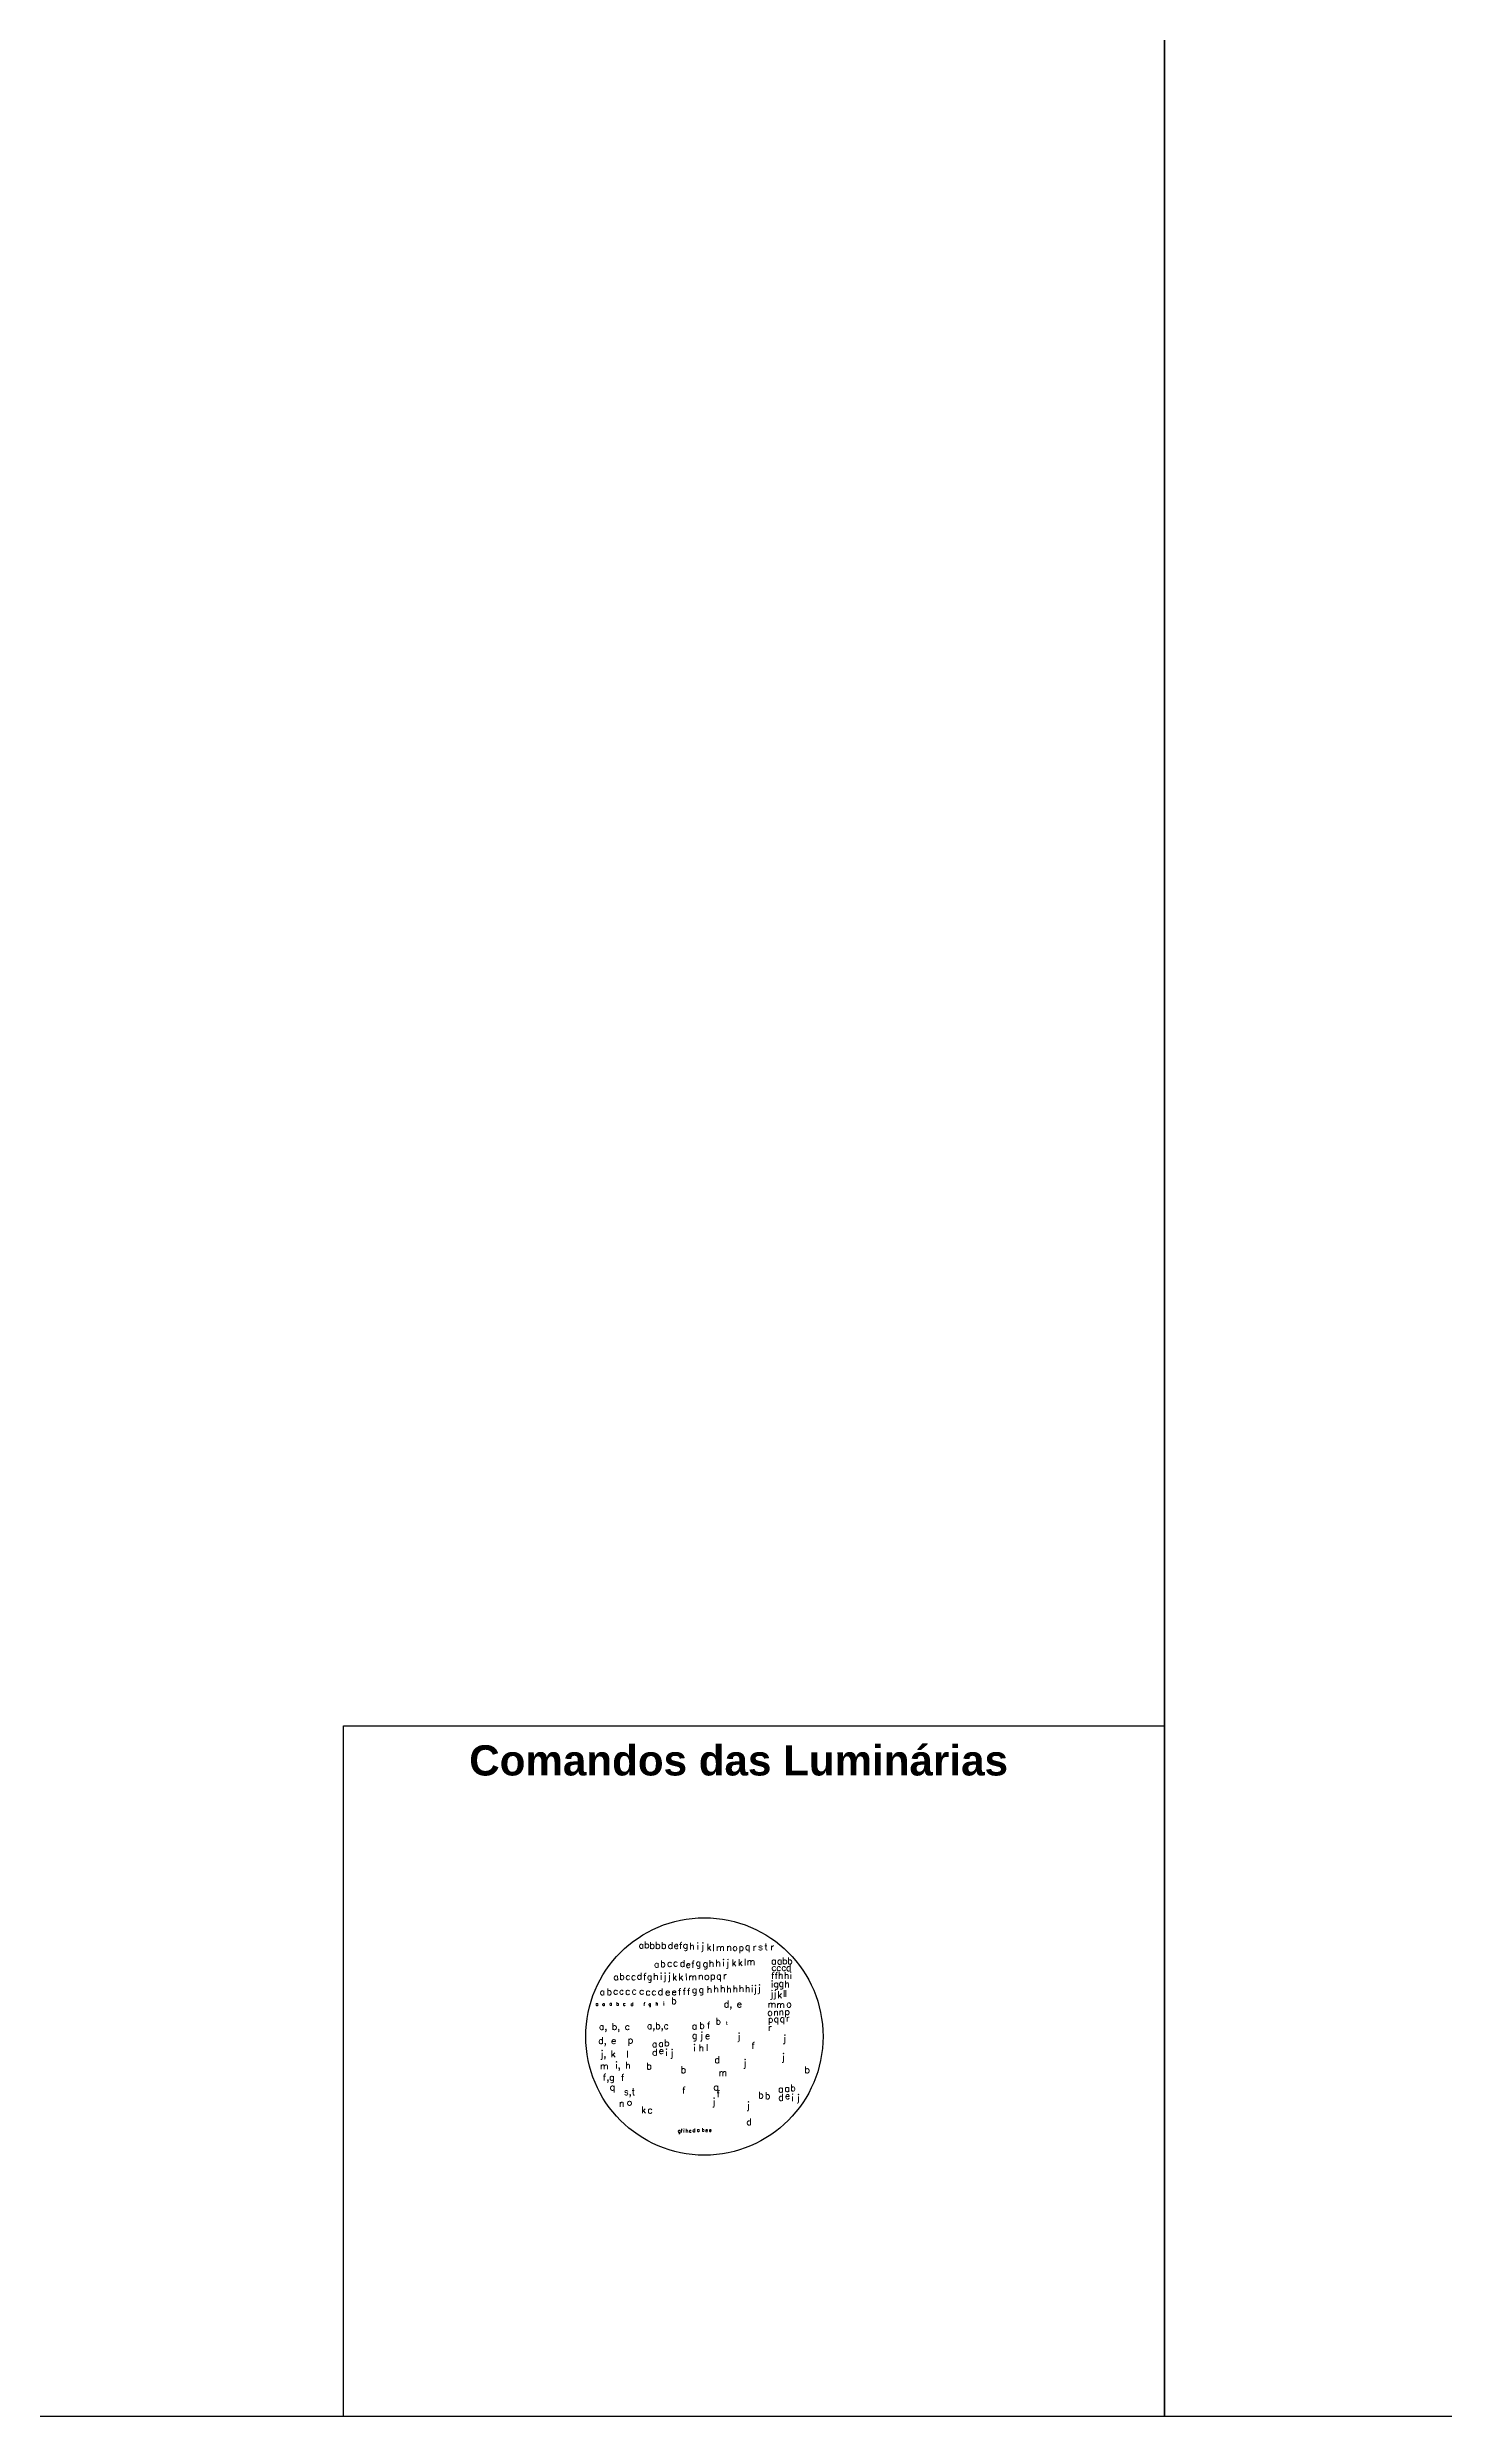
# Model space of a CAD drawing. Extents: x 1450 to 1868, y 82 to 351.
# Drawn here: x 1642.43 to 1663.27, y 82.4 to 117.71 of the extents above; entities that cross this region are included whole.
import ezdxf

# ---------------------------------------------------------------- set-up
doc = ezdxf.new("R2010")
doc.units = 0
doc.header["$LTSCALE"] = 0.5
doc.layers.get('0').update_dxf_attribs({"linetype": 'CONTINUOUS'})
for name, color, linetype in [('INDICACAO_CIRCUITO', 2, 'CONTINUOUS'), ('INDICACAO_INTERRUPTOR', 7, 'CONTINUOUS'), ('INDICACAO_INTERRUPTOR_FIA', 2, 'CONTINUOUS')]:
    doc.layers.add(name, color=color, linetype=linetype)
doc.styles.add('Arial', font='arialbd.ttf', dxfattribs={"height": 100})
doc.styles.add('ROMANS', font='simplex.shx')

# ---------------------------------------------------------------- blocks, each defined once
blk = doc.blocks.new('Caixa')
blk.add_lwpolyline([(0, -2000), (20893.1, -2000), (20893.1, -22893.1), (0, -22893.1)], close=True)

msp = doc.modelspace()

# ---------------------------------------------------------------- linework, layer by layer
msp.add_lwpolyline([(1659.088, 82.402), (1646.846, 82.402), (1646.846, 92.696), (1659.088, 92.696)], close=True)
at = {"color": 1}
msp.add_circle((1652.229, 88.067), 1.769, dxfattribs=at)

# ---------------------------------------------------------------- block references
at = {"xscale": 0.01000000108748102, "yscale": 0.01000000108748102, "zscale": 0.01000000108748102}
for p in [(1450.157, 311.333), (1659.088, 311.333)]:
    msp.add_blockref('Caixa', p, dxfattribs=at)

# ---------------------------------------------------------------- texts
at = {"layer": 'INDICACAO_CIRCUITO'}
for s, height, style, p in [('Comandos das Luminárias', 0.45, 'Arial', (1648.723, 91.956)), ('k', 0.1, 'ROMANS', (1651.287, 86.923))]:
    msp.add_text(s, height=height, dxfattribs=dict(at, style=style)).set_placement(p)
at = {"layer": 'INDICACAO_INTERRUPTOR', "color": 1, "style": 'ROMANS'}
for s, p in [('a', (1651.249, 89.377)), ('b', (1651.33, 89.381)), ('b', (1651.41, 89.374)), ('b', (1651.495, 89.375)), ('b', (1651.583, 89.374)), ('d', (1651.683, 89.372)), ('e', (1651.769, 89.375)), ('f', (1651.852, 89.371)), ('g', (1651.907, 89.377)), ('h', (1652.004, 89.363)), ('i', (1652.112, 89.362)), ('j', (1652.18, 89.36)), ('k', (1652.262, 89.348)), ('l', (1652.35, 89.34)), ('m', (1652.405, 89.343)), ('n', (1652.558, 89.344)), ('o', (1652.646, 89.342)), ('p', (1652.739, 89.343)), ('q', (1652.834, 89.354)), ('r', (1652.948, 89.345)), ('s', (1653.029, 89.352)), ('t', (1653.124, 89.353))]:
    msp.add_text(s, height=0.1, dxfattribs=at).set_placement(p)
at = {"layer": 'INDICACAO_INTERRUPTOR', "style": 'ROMANS'}
for s, height, p in [('r', 0.1, (1653.214, 89.351)), ('a', 0.1, (1651.477, 89.094)), ('b', 0.1, (1651.571, 89.101)), ('c', 0.1, (1651.673, 89.105)), ('c', 0.1, (1651.761, 89.111)), ('d', 0.1, (1651.863, 89.105)), ('e', 0.1, (1651.95, 89.089)), ('f', 0.1, (1652.034, 89.092)), ('g', 0.1, (1652.099, 89.113)), ('g', 0.1, (1652.204, 89.102)), ('h', 0.1, (1652.294, 89.105)), ('h', 0.1, (1652.394, 89.111)), ('i', 0.1, (1652.498, 89.112)), ('j', 0.1, (1652.555, 89.113)), ('k', 0.1, (1652.635, 89.115)), ('k', 0.1, (1652.73, 89.118)), ('l', 0.1, (1652.818, 89.125)), ('m', 0.1, (1652.858, 89.131)), ('f', 0.1, (1653.225, 88.925)), ('a', 0.1, (1653.225, 89.141)), ('c', 0.1, (1653.228, 89.045)), ('f', 0.1, (1653.278, 88.925)), ('c', 0.1, (1653.3, 89.043)), ('a', 0.1, (1653.312, 89.141)), ('h', 0.1, (1653.327, 88.927)), ('c', 0.1, (1653.375, 89.044)), ('b', 0.1, (1653.389, 89.143)), ('h', 0.1, (1653.415, 88.926)), ('d', 0.1, (1653.446, 89.041)), ('b', 0.1, (1653.464, 89.143)), ('i', 0.1, (1653.499, 88.925)), ('a', 0.1, (1650.668, 88.682)), ('b', 0.1, (1650.77, 88.684)), ('c', 0.1, (1650.867, 88.691)), ('c', 0.1, (1650.955, 88.691)), ('c', 0.1, (1651.048, 88.688)), ('c', 0.1, (1651.144, 88.693)), ('c', 0.1, (1651.256, 88.692)), ('c', 0.1, (1651.351, 88.68)), ('c', 0.1, (1651.438, 88.682)), ('d', 0.1, (1651.534, 88.683)), ('e', 0.1, (1651.643, 88.678)), ('e', 0.1, (1651.739, 88.682)), ('b', 0.1, (1651.735, 88.549)), ('f', 0.1, (1651.837, 88.684)), ('f', 0.1, (1651.905, 88.685)), ('f', 0.1, (1651.971, 88.686)), ('g', 0.1, (1652.042, 88.712)), ('g', 0.1, (1652.144, 88.717)), ('h', 0.1, (1652.264, 88.715)), ('h', 0.1, (1652.364, 88.726)), ('h', 0.1, (1652.463, 88.729)), ('h', 0.1, (1652.556, 88.721)), ('h', 0.1, (1652.651, 88.725)), ('h', 0.1, (1652.742, 88.73)), ('h', 0.1, (1652.834, 88.729)), ('i', 0.1, (1652.927, 88.728)), ('j', 0.1, (1652.966, 88.727)), ('j', 0.1, (1653.024, 88.736)), ('j', 0.1, (1653.212, 88.653)), ('i', 0.1, (1653.221, 88.797)), ('j', 0.1, (1653.261, 88.654)), ('g', 0.1, (1653.258, 88.801)), ('k', 0.1, (1653.317, 88.64)), ('g', 0.1, (1653.337, 88.807)), ('l', 0.1, (1653.4, 88.655)), ('h', 0.1, (1653.42, 88.797)), ('l', 0.1, (1653.428, 88.658)), ('a', 0.05, (1650.609, 88.525)), ('a', 0.05, (1650.706, 88.524)), ('a', 0.05, (1650.814, 88.528)), ('b', 0.05, (1650.916, 88.526)), ('c', 0.05, (1651.017, 88.525)), ('d', 0.05, (1651.131, 88.522)), ('f', 0.05, (1651.323, 88.523)), ('a,b,c', 0.1, (1651.372, 88.177)), ('g', 0.05, (1651.396, 88.524)), ('h', 0.05, (1651.5, 88.529)), ('i', 0.05, (1651.615, 88.529)), ('b', 0.1, (1652.154, 88.182)), ('f', 0.1, (1652.269, 88.187)), ('b', 0.1, (1652.397, 88.244)), ('d, e', 0.1, (1652.519, 88.501)), ('o', 0.1, (1653.168, 88.376)), ('m', 0.1, (1653.172, 88.498)), ('p', 0.1, (1653.177, 88.274)), ('n', 0.1, (1653.257, 88.378)), ('q', 0.1, (1653.262, 88.28)), ('m', 0.1, (1653.302, 88.493)), ('n', 0.1, (1653.336, 88.384)), ('q', 0.1, (1653.352, 88.282)), ('p', 0.1, (1653.424, 88.389)), ('o', 0.1, (1653.449, 88.501)), ('r', 0.1, (1653.444, 88.29)), ('d, e', 0.1, (1650.646, 87.955)), ('a, b, c', 0.1, (1650.656, 88.165)), ('p', 0.1, (1651.087, 87.963)), ('a', 0.1, (1651.447, 87.905)), ('a', 0.1, (1651.542, 87.912)), ('b', 0.1, (1651.629, 87.921)), ('a', 0.1, (1652.042, 88.173)), ('g', 0.1, (1652.044, 88.032)), ('i', 0.1, (1652.066, 87.846)), ('h', 0.1, (1652.144, 87.846)), ('j', 0.1, (1652.166, 88.032)), ('e', 0.1, (1652.238, 88.028)), ('l', 0.1, (1652.253, 87.854)), ('j', 0.1, (1652.722, 88.018)), ('f', 0.1, (1652.932, 87.883)), ('r', 0.1, (1653.179, 88.151)), ('j', 0.1, (1653.402, 87.988)), ('j, k', 0.1, (1650.68, 87.757)), ('m', 0.1, (1650.672, 87.578)), ('i, h', 0.1, (1650.903, 87.588)), ('l', 0.1, (1651.068, 87.755)), ('b', 0.1, (1651.364, 87.576)), ('d', 0.1, (1651.449, 87.781)), ('e', 0.1, (1651.548, 87.806)), ('i', 0.1, (1651.646, 87.776)), ('j', 0.1, (1651.724, 87.774)), ('b', 0.1, (1651.876, 87.522)), ('d', 0.1, (1652.38, 87.671)), ('j', 0.1, (1652.813, 87.625)), ('j', 0.1, (1653.384, 87.714)), ('b', 0.1, (1653.721, 87.521)), ('f,g', 0.1, (1650.715, 87.41)), ('q', 0.1, (1650.819, 87.264)), ('f', 0.1, (1650.985, 87.405)), ('s,t', 0.1, (1651.029, 87.194)), ('f', 0.1, (1651.898, 87.215)), ('q', 0.1, (1652.364, 87.264)), ('f', 0.1, (1652.411, 87.161)), ('m', 0.1, (1652.44, 87.476)), ('b', 0.1, (1653.032, 87.144)), ('b', 0.1, (1653.132, 87.135)), ('a', 0.1, (1653.329, 87.234)), ('d', 0.1, (1653.331, 87.11)), ('a', 0.1, (1653.424, 87.242)), ('b', 0.1, (1653.511, 87.25)), ('i', 0.1, (1653.528, 87.105)), ('j', 0.1, (1653.606, 87.104)), ('n', 0.1, (1650.956, 87.02)), ('o', 0.1, (1651.072, 87.037)), ('c', 0.1, (1651.381, 86.92)), ('j', 0.1, (1652.351, 87.046)), ('j', 0.1, (1652.863, 86.992)), ('e', 0.1, (1653.43, 87.135)), ('g', 0.05, (1651.834, 86.635)), ('f', 0.05, (1651.879, 86.638)), ('i', 0.05, (1651.916, 86.638)), ('h', 0.05, (1651.948, 86.638)), ('c', 0.05, (1652, 86.637)), ('d', 0.05, (1652.053, 86.643)), ('a', 0.05, (1652.119, 86.648)), ('b', 0.05, (1652.191, 86.649)), ('e', 0.05, (1652.243, 86.645)), ('e', 0.05, (1652.298, 86.646)), ('d', 0.1, (1652.855, 86.744))]:
    msp.add_text(s, height=height, dxfattribs=at).set_placement(p)
for s, p in [('b', (1650.961, 88.911)), ('c', (1651.05, 88.91)), ('c', (1651.135, 88.908)), ('d', (1651.22, 88.914)), ('f', (1651.316, 88.908)), ('g', (1651.372, 88.906)), ('h', (1651.465, 88.911)), ('i', (1651.567, 88.912)), ('j', (1651.62, 88.912)), ('j', (1651.683, 88.912)), ('k', (1651.751, 88.903)), ('k', (1651.842, 88.903)), ('l', (1651.943, 88.904)), ('m', (1651.991, 88.905)), ('n', (1652.136, 88.914)), ('o', (1652.225, 88.913)), ('p', (1652.314, 88.918)), ('q', (1652.406, 88.918)), ('r', (1652.507, 88.922)), ('a', (1650.872, 88.904))]:
    msp.add_text(s, height=0.1, rotation=0.0701, dxfattribs=at).set_placement(p)
at = {"layer": 'INDICACAO_INTERRUPTOR_FIA', "style": 'Arial'}
msp.add_text('t', height=0.06, dxfattribs=at).set_placement((1652.55, 88.238))

doc.saveas('drawing.dxf')
